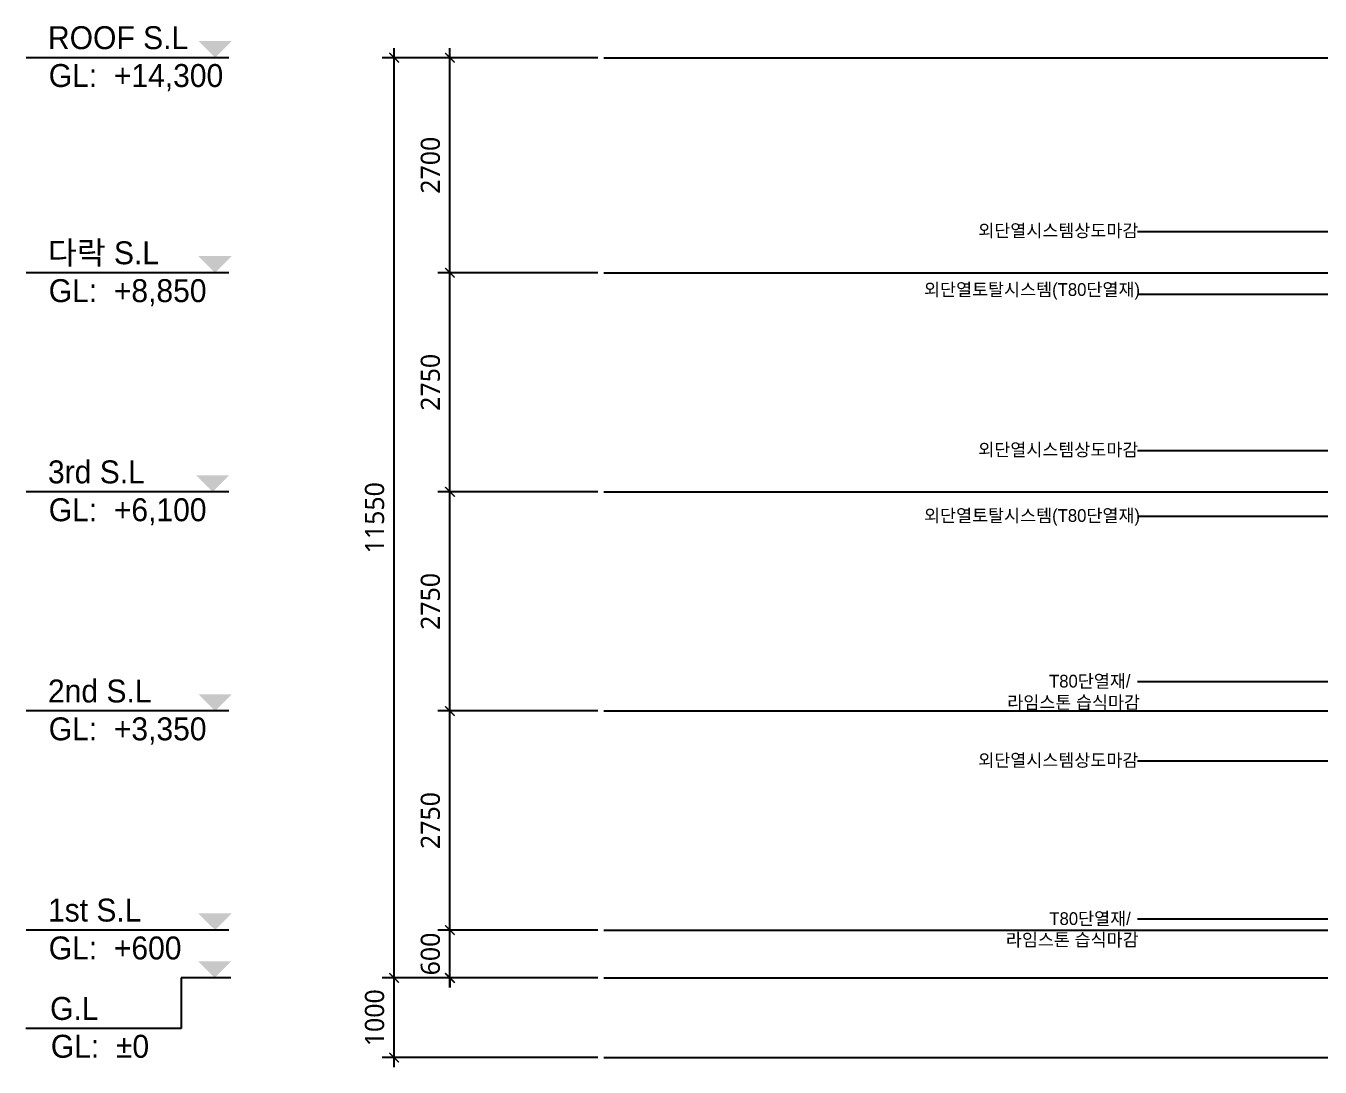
# Model space of a CAD drawing. Extents: x 11416736 to 11582377, y -14295679 to -14163266.
# Drawn here: x 11488918 to 11505151, y -14257971 to -14244902 of the extents above; entities that cross this region are included whole.
import ezdxf

# ---------------------------------------------------------------- set-up
doc = ezdxf.new("R2010")
doc.units = 0
doc.header["$LTSCALE"] = 50
doc.header["$MEASUREMENT"] = 0
doc.layers.get('0').update_dxf_attribs({"linetype": 'CONTINUOUS'})
doc.layers.get('DEFPOINTS').update_dxf_attribs({"linetype": 'CONTINUOUS'})
for name, color, linetype in [('! 01 진한선', 2, 'CONTINUOUS'), ('! 06 중심선', 11, 'CONTINUOUS'), ('! 12 지시선_안내선', 252, 'CONTINUOUS'), ('! 22 text 진한선', 7, 'CONTINUOUS'), ('! 23 text 여린선', 252, 'CONTINUOUS'), ('! 24 치수선', 1, 'CONTINUOUS')]:
    doc.layers.add(name, color=color, linetype=linetype)
doc.styles.add('굴림', font='Gulim.ttf')
doc.styles.add('맑은 고딕', font='malgun.ttf')
doc.dimstyles.new('120-main', dxfattribs={"dimscale": 120, "dimtxt": 2, "dimasz": 1, "dimexe": 1.25, "dimexo": 0.625, "dimgap": 1, "dimtad": 1, "dimdec": 0, "dimtxsty": '맑은 고딕', "dimblk": 'ARCHTICK', "dimcen": 2.5, "dimdle": 1, "dimclrt": 7, "dimadec": 0, "dimazin": 0, "dimtfac": 1, "dimtdec": 0, "dimtix": 1, "dimtmove": 2, "dimatfit": 3, "dimldrblk": 'DOT', "dimfxl": 0, "dimarcsym": 0})

# ---------------------------------------------------------------- blocks, each defined once
blk = doc.blocks.new('_ARCHTICK')
at = {"color": 0, "linetype": 'ByBlock', "const_width": 0.15}
blk.add_lwpolyline([(-0.5, -0.5), (0.5, 0.5)], dxfattribs=at)
blk = doc.blocks.new('*D106')
at = {"layer": '! 24 치수선', "color": 0, "lineweight": -2}
for p, q in [((11494236, -14256971), (11494236, -14256131)), ((11494236, -14256251), (11494236, -14256131)), ((11496091, -14256251), (11494086, -14256251)), ((11496091, -14256851), (11494086, -14256851)), ((11494236, -14256851), (11494236, -14256971))]:
    blk.add_line(p, q, dxfattribs=at)
at = {"layer": 'DEFPOINTS', "color": 0}
for p in [(11494236, -14256251), (11496166, -14256251), (11496166, -14256851)]:
    blk.add_point(p, dxfattribs=at)
at = {"layer": '! 24 치수선', "color": 0, "linetype": 'ByBlock', "lineweight": -2, "xscale": 120, "yscale": 120, "zscale": 120}
for p, rotation in [((11494236, -14256251), 270), ((11494236, -14256851), 90)]:
    blk.add_blockref('_ARCHTICK', p, dxfattribs=dict(at, rotation=rotation))
at = {"layer": '! 24 치수선', "color": 7, "ltscale": 30, "insert": (11493992, -14256551), "char_height": 240, "attachment_point": 5, "rotation": 90, "style": '맑은 고딕'}
blk.add_mtext('600', dxfattribs=at)
blk = doc.blocks.new('_Dot')
at = {"color": 0, "linetype": 'ByBlock', "lineweight": -2}
blk.add_line((-0.5, 0), (-1, 0), dxfattribs=at)
at = {"color": 0, "linetype": 'ByBlock', "const_width": 0.5}
blk.add_lwpolyline([(-0.25, 0, 1), (0.25, 0, 1)], format="xyb", close=True, dxfattribs=at)
blk = doc.blocks.new('*D107')
at = {"layer": '! 24 치수선', "color": 0, "lineweight": -2}
for p, q in [((11494236, -14256371), (11494236, -14253381)), ((11496091, -14253501), (11494086, -14253501)), ((11496091, -14256251), (11494086, -14256251))]:
    blk.add_line(p, q, dxfattribs=at)
at = {"layer": 'DEFPOINTS', "color": 0}
for p in [(11494236, -14253501), (11496166, -14253501), (11496166, -14256251)]:
    blk.add_point(p, dxfattribs=at)
at = {"layer": '! 24 치수선', "color": 0, "linetype": 'ByBlock', "lineweight": -2, "xscale": 120, "yscale": 120, "zscale": 120}
for p, rotation in [((11494236, -14253501), 90), ((11494236, -14256251), 270)]:
    blk.add_blockref('_ARCHTICK', p, dxfattribs=dict(at, rotation=rotation))
at = {"layer": '! 24 치수선', "color": 7, "ltscale": 30, "insert": (11493992, -14254876), "char_height": 240, "attachment_point": 5, "rotation": 90, "style": '맑은 고딕'}
blk.add_mtext('2750', dxfattribs=at)
blk = doc.blocks.new('*D108')
at = {"layer": '! 24 치수선', "color": 0, "lineweight": -2}
for p, q in [((11494236, -14253621), (11494236, -14250631)), ((11496091, -14250751), (11494086, -14250751)), ((11496091, -14253501), (11494086, -14253501))]:
    blk.add_line(p, q, dxfattribs=at)
at = {"layer": 'DEFPOINTS', "color": 0}
for p in [(11494236, -14250751), (11496166, -14250751), (11496166, -14253501)]:
    blk.add_point(p, dxfattribs=at)
at = {"layer": '! 24 치수선', "color": 0, "linetype": 'ByBlock', "lineweight": -2, "xscale": 120, "yscale": 120, "zscale": 120}
for p, rotation in [((11494236, -14250751), 90), ((11494236, -14253501), 270)]:
    blk.add_blockref('_ARCHTICK', p, dxfattribs=dict(at, rotation=rotation))
at = {"layer": '! 24 치수선', "color": 7, "ltscale": 30, "insert": (11493992, -14252126), "char_height": 240, "attachment_point": 5, "rotation": 90, "style": '맑은 고딕'}
blk.add_mtext('2750', dxfattribs=at)
blk = doc.blocks.new('*D109')
at = {"layer": '! 24 치수선', "color": 0, "lineweight": -2}
for p, q in [((11494236, -14250871), (11494236, -14247881)), ((11496091, -14248001), (11494086, -14248001)), ((11496091, -14250751), (11494086, -14250751))]:
    blk.add_line(p, q, dxfattribs=at)
at = {"layer": 'DEFPOINTS', "color": 0}
for p in [(11494236, -14248001), (11496166, -14248001), (11496166, -14250751)]:
    blk.add_point(p, dxfattribs=at)
at = {"layer": '! 24 치수선', "color": 0, "linetype": 'ByBlock', "lineweight": -2, "xscale": 120, "yscale": 120, "zscale": 120}
for p, rotation in [((11494236, -14248001), 90), ((11494236, -14250751), 270)]:
    blk.add_blockref('_ARCHTICK', p, dxfattribs=dict(at, rotation=rotation))
at = {"layer": '! 24 치수선', "color": 7, "ltscale": 30, "insert": (11493992, -14249376), "char_height": 240, "attachment_point": 5, "rotation": 90, "style": '맑은 고딕'}
blk.add_mtext('2750', dxfattribs=at)
blk = doc.blocks.new('*D110')
at = {"layer": '! 24 치수선', "color": 0, "lineweight": -2}
for p, q in [((11494236, -14248121), (11494236, -14245181)), ((11496091, -14245301), (11494086, -14245301)), ((11496091, -14248001), (11494086, -14248001))]:
    blk.add_line(p, q, dxfattribs=at)
at = {"layer": 'DEFPOINTS', "color": 0}
for p in [(11494236, -14245301), (11496166, -14245301), (11496166, -14248001)]:
    blk.add_point(p, dxfattribs=at)
at = {"layer": '! 24 치수선', "color": 0, "linetype": 'ByBlock', "lineweight": -2, "xscale": 120, "yscale": 120, "zscale": 120}
for p, rotation in [((11494236, -14245301), 90), ((11494236, -14248001), 270)]:
    blk.add_blockref('_ARCHTICK', p, dxfattribs=dict(at, rotation=rotation))
at = {"layer": '! 24 치수선', "color": 7, "ltscale": 30, "insert": (11493992, -14246651), "char_height": 240, "attachment_point": 5, "rotation": 90, "style": '맑은 고딕'}
blk.add_mtext('2700', dxfattribs=at)
blk = doc.blocks.new('*D111')
at = {"layer": '! 24 치수선', "color": 0, "lineweight": -2}
for p, q in [((11493536, -14256971), (11493536, -14245181)), ((11496091, -14245301), (11493386, -14245301)), ((11496091, -14256851), (11493386, -14256851))]:
    blk.add_line(p, q, dxfattribs=at)
at = {"layer": 'DEFPOINTS', "color": 0}
for p in [(11493536, -14245301), (11496166, -14245301), (11496166, -14256851)]:
    blk.add_point(p, dxfattribs=at)
at = {"layer": '! 24 치수선', "color": 0, "linetype": 'ByBlock', "lineweight": -2, "xscale": 120, "yscale": 120, "zscale": 120}
for p, rotation in [((11493536, -14245301), 90), ((11493536, -14256851), 270)]:
    blk.add_blockref('_ARCHTICK', p, dxfattribs=dict(at, rotation=rotation))
at = {"layer": '! 24 치수선', "color": 7, "ltscale": 30, "insert": (11493292, -14251076), "char_height": 240, "attachment_point": 5, "rotation": 90, "style": '맑은 고딕'}
blk.add_mtext('11550', dxfattribs=at)
blk = doc.blocks.new('*D115')
at = {"layer": '! 24 치수선', "color": 0, "lineweight": -2}
for p, q in [((11493536, -14257971), (11493536, -14256731)), ((11495891, -14256851), (11493386, -14256851)), ((11496091, -14257851), (11493386, -14257851))]:
    blk.add_line(p, q, dxfattribs=at)
at = {"layer": 'DEFPOINTS', "color": 0}
for p in [(11493536, -14256851), (11495966, -14256851), (11496166, -14257851)]:
    blk.add_point(p, dxfattribs=at)
at = {"layer": '! 24 치수선', "color": 0, "linetype": 'ByBlock', "lineweight": -2, "xscale": 120, "yscale": 120, "zscale": 120}
for p, rotation in [((11493536, -14256851), 90), ((11493536, -14257851), 270)]:
    blk.add_blockref('_ARCHTICK', p, dxfattribs=dict(at, rotation=rotation))
at = {"layer": '! 24 치수선', "color": 7, "ltscale": 30, "insert": (11493292, -14257351), "char_height": 240, "attachment_point": 5, "rotation": 90, "style": '맑은 고딕'}
blk.add_mtext('1000', dxfattribs=at)

msp = doc.modelspace()

# ---------------------------------------------------------------- linework, layer by layer
at = {"layer": '! 01 진한선', "color": 7, "linetype": 'Continuous'}
msp.add_line((11496166.3, -14256851), (11506485.8, -14256851), dxfattribs=at)
at = {"layer": '! 06 중심선'}
for p, q in [((11496166.3, -14245301), (11524997.9, -14245301)), ((11496166.3, -14248001), (11524997.9, -14248001)), ((11496166.3, -14248001), (11524997.9, -14248001)), ((11496166.3, -14250751), (11524997.9, -14250751)), ((11496166.3, -14253501), (11524997.9, -14253501)), ((11496166.3, -14256251), (11524997.9, -14256251)), ((11496166.3, -14257851), (11505788.4, -14257851))]:
    msp.add_line(p, q, dxfattribs=at)
at = {"layer": '! 12 지시선_안내선'}
for points in [[(11505673.8, -14248051.3), (11505419.5, -14247485.4), (11502861.5, -14247485.4)], [(11506405.9, -14248275.3), (11502861.5, -14248275.3)], [(11505673.8, -14250801.3), (11505419.5, -14250235.4), (11502861.5, -14250235.4)], [(11506405.9, -14251061.6), (11502861.5, -14251061.6)], [(11506405.9, -14253134.2), (11502861.5, -14253134.2)], [(11505673.8, -14253566.7), (11505419.5, -14254132.6), (11502861.5, -14254132.6)], [(11506405.9, -14256114.6), (11502861.5, -14256114.6)]]:
    msp.add_lwpolyline(points, dxfattribs=at)
at = {"layer": '! 22 text 진한선', "color": 3, "linetype": 'Continuous'}
for p, q in [((11490865.1, -14256851), (11490865.1, -14257485.1)), ((11490865.1, -14257485.1), (11488917.6, -14257485.1))]:
    msp.add_line(p, q, dxfattribs=at)
for points in [[(11491462.2, -14245301), (11488922.8, -14245301)], [(11491462.2, -14248001), (11488922.8, -14248001)], [(11491462.2, -14250751), (11488922.8, -14250751)], [(11491462.2, -14253501), (11488922.8, -14253501)], [(11491462.2, -14256251), (11488922.8, -14256251)], [(11491488.6, -14256851), (11490865.1, -14256851)]]:
    msp.add_lwpolyline(points, dxfattribs=at)
at = {"layer": '! 23 text 여린선', "color": 3}
for points in [[(11491081.5, -14245091.7), (11491290.8, -14245301), (11491500, -14245091.7)], [(11491081.5, -14247791.7), (11491290.8, -14248001), (11491500, -14247791.7)], [(11491049.9, -14250541.7), (11491259.1, -14250751), (11491468.4, -14250541.7)], [(11491081.5, -14253291.7), (11491290.8, -14253501), (11491500, -14253291.7)], [(11491081.5, -14256041.7), (11491290.8, -14256251), (11491500, -14256041.7)], [(11491076.2, -14256641.7), (11491285.5, -14256851), (11491494.8, -14256641.7)]]:
    msp.add_solid(points, dxfattribs=at)

# ---------------------------------------------------------------- texts
at = {"layer": '! 22 text 진한선', "color": 3, "style": '굴림'}
for s, p in [('ROOF S.L', (11489194.6, -14245194.1)), ('GL:  +14,300', (11489204.1, -14245669.1)), ('다락 S.L', (11489194.6, -14247894.1)), ('GL:  +8,850', (11489204.1, -14248369.1)), ('3rd S.L', (11489194.6, -14250644.1)), ('GL:  +6,100', (11489204.1, -14251119.1)), ('2nd S.L', (11489194.6, -14253394.1)), ('GL:  +3,350', (11489204.1, -14253869.1)), ('1st S.L', (11489194.6, -14256144.1)), ('GL:  +600', (11489204.1, -14256619.1)), ('G.L', (11489221, -14257378.2)), ('GL:  %%P0', (11489230.4, -14257853.2))]:
    msp.add_text(s, height=288, dxfattribs=at).set_placement(p)
at = {"layer": '! 22 text 진한선', "style": '굴림'}
for s, p in [('외단열시스템상도마감', (11500863.4, -14247551.3)), ('외단열토탈시스템(T80단열재)', (11500183, -14248291.2)), ('외단열시스템상도마감', (11500863.4, -14250301.3)), ('외단열토탈시스템(T80단열재)', (11500183, -14251127.4)), ('T80단열재/', (11501750.8, -14253206.4)), ('라임스톤 습식마감', (11501227.3, -14253472.1)), ('외단열시스템상도마감', (11500863.4, -14254198.4)), ('T80단열재/', (11501754.6, -14256186.8)), ('라임스톤 습식마감', (11501210, -14256452.5))]:
    msp.add_text(s, height=160, dxfattribs=at).set_placement(p)

# ---------------------------------------------------------------- dimensions: what is measured, and where the dimension line sits
at = {"layer": '! 24 치수선'}
for base, p1, p2, picture, middle in [((11493536.4, -14245301), (11496166.3, -14256851), (11496166.3, -14245301), '*D111', (11493291.8, -14251076)), ((11494236.4, -14245301), (11496166.3, -14248001), (11496166.3, -14245301), '*D110', (11493992.4, -14246651)), ((11494236.4, -14248001), (11496166.3, -14250751), (11496166.3, -14248001), '*D109', (11493992.4, -14249376)), ((11494236.4, -14250751), (11496166.3, -14253501), (11496166.3, -14250751), '*D108', (11493992.4, -14252126)), ((11494236.4, -14253501), (11496166.3, -14256251), (11496166.3, -14253501), '*D107', (11493992.4, -14254876)), ((11494236.4, -14256251), (11496166.3, -14256851), (11496166.3, -14256251), '*D106', (11493992.4, -14256551)), ((11493536.4, -14256851), (11496166.3, -14257851), (11495966.3, -14256851), '*D115', (11493291.8, -14257351))]:
    dim = msp.add_linear_dim(base=base, p1=p1, p2=p2, angle=90, dimstyle='120-main', dxfattribs=at)
    dim.commit()
    dim.dimension.update_dxf_attribs({"geometry": picture, "text_midpoint": middle})

doc.saveas('drawing.dxf')
